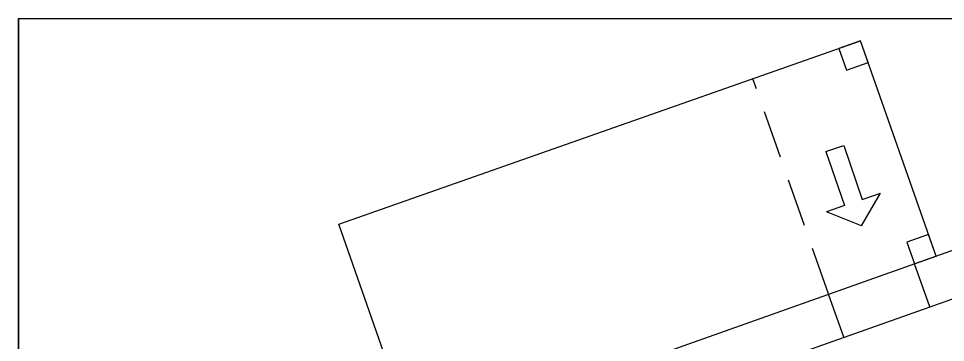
# Model space of a CAD drawing. Header units: centimetres. Extents: x -3096 to 13885, y -3131 to 5891.
# Drawn here: x 9115 to 10334, y 5465 to 5891 of the extents above; entities that cross this region are included whole.
import ezdxf

# ---------------------------------------------------------------- set-up
doc = ezdxf.new("R2010")
doc.units = ezdxf.units.CM
doc.linetypes.add('DASHED2', pattern=[9.525, 6.35, -3.175])

msp = doc.modelspace()

# ---------------------------------------------------------------- linework, layer by layer
for p, q in [((9115.1, 3891.3), (9115.1, 5891.3)), ((9115.1, 5891.3), (9115.1, 5091.3)), ((9115.1, 5891.3), (11115.1, 5891.3)), ((9115.1, 5151.3), (11115.1, 5859.9)), ((9536.2, 5620.9), (10222.4, 5861.8)), ((10321.8, 5578.8), (10222.4, 5861.8)), ((9115.1, 5087.7), (11115.1, 5796.3)), ((10223.6, 5618.6), (10248.5, 5661.6)), ((10223.6, 5618.6), (10177.5, 5637.3)), ((10313.5, 5512.3), (10293.5, 5568.8)), ((10200.4, 5472.2), (10180.4, 5528.8))]:
    msp.add_line(p, q)
at = {"linetype": 'DASHED2', "ltscale": 10}
msp.add_line((10180.3, 5529.1), (10080.8, 5812.1), dxfattribs=at)
for points in [[(10194.1, 5851.9), (10204, 5823.6), (10232.3, 5833.5), (10222.4, 5861.8), (10194.1, 5851.9)], [(10176.9, 5716.4), (10200.5, 5724.5), (10224.8, 5653.5), (10248.5, 5661.6)], [(10176.9, 5716.4), (10201.2, 5645.4), (10177.5, 5637.3)], [(9635.6, 5337.8), (9536.2, 5620.9), (9536.2, 5620.9)], [(10283.5, 5597.1), (10293.5, 5568.8), (10321.8, 5578.8), (10311.8, 5607.1), (10283.5, 5597.1)]]:
    msp.add_lwpolyline(points)

doc.saveas('drawing.dxf')
